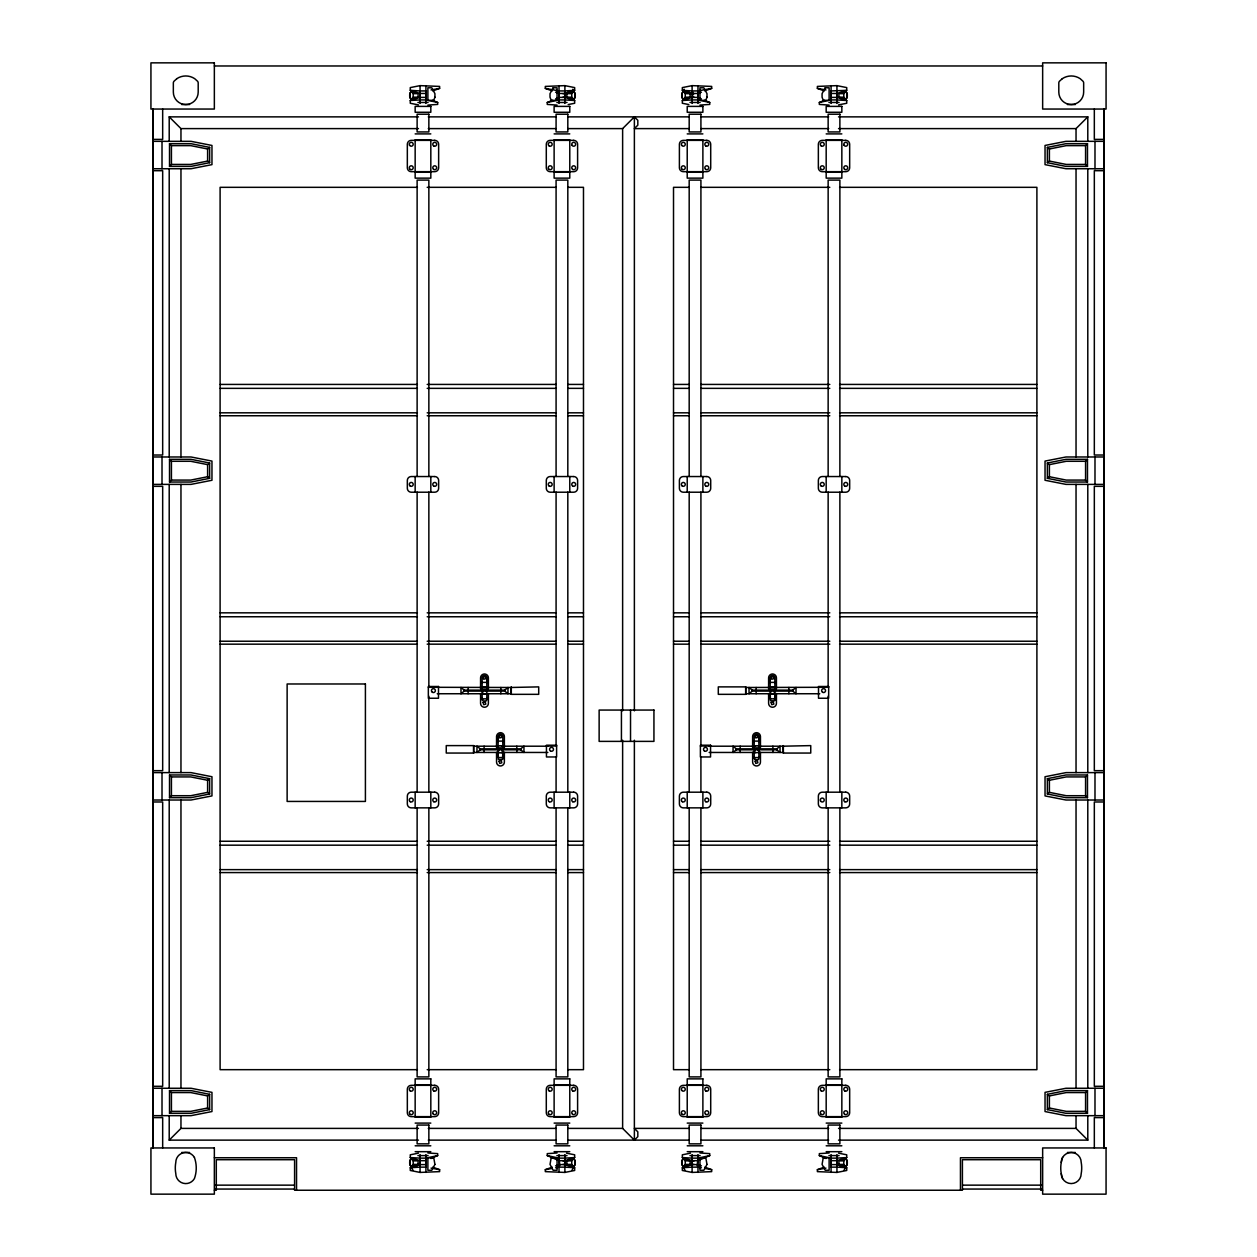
<?xml version="1.0" encoding="UTF-8"?>
<svg xmlns="http://www.w3.org/2000/svg" width="1257" height="1257" viewBox="0 0 1257 1257"><rect width="100%" height="100%" fill="white"/><g stroke="black" fill="none" stroke-linecap="round" stroke-linejoin="round"><path stroke-width="1.5" d="M418.471 1140.13L169.208 1140.13L169.208 1115.666M169.208 1088.263L169.208 800.018M169.208 772.615L169.208 484.385M169.208 456.982L169.208 168.737M169.208 141.334L169.208 116.87L418.471 116.87M486.836 698.436L486.538 700.793L483.112 701.076L482.138 698.436M483.112 691.099L482.138 694.147L486.836 693.738M482.122 690.124L482.122 687.076L486.82 687.076L486.82 690.124L486.82 677.884A2.341 2.341 0 0 0 484.479 675.543A2.341 2.341 0 0 0 482.122 677.884L482.122 682.787M486.82 682.787L486.82 677.884M498.102 752.456L499.092 749.816M502.816 741.504L502.816 736.602A2.341 2.341 0 0 0 500.459 734.261A2.341 2.341 0 0 0 498.118 736.602L498.118 748.842L498.118 745.794L502.816 745.794L502.816 748.842M498.102 750.79L498.4 759.511L502.517 759.511L502.8 752.864L498.102 752.864L498.102 757.562L502.8 757.562M502.8 752.456L501.826 749.816M502.816 746.202L502.816 741.096L498.118 741.096M758.898 757.154L758.6 759.511L755.174 759.794L754.2 757.154M755.174 749.816L754.2 752.864L758.898 752.456M754.184 748.842L754.184 745.794L758.882 745.794L758.882 748.842L758.882 736.602A2.341 2.341 0 0 0 756.541 734.261A2.341 2.341 0 0 0 754.184 736.602L754.184 741.504M758.882 741.504L758.882 736.602M770.164 693.738L771.154 691.099M774.878 682.787L774.878 677.884A2.341 2.341 0 0 0 772.521 675.543A2.341 2.341 0 0 0 770.18 677.884L770.18 690.124L770.18 687.076L774.878 687.076L774.878 690.124M770.164 692.073L770.462 700.793L774.579 700.793L774.862 694.147L770.164 694.147L770.164 698.845L774.862 698.845M774.862 693.738L773.888 691.099M774.878 687.485L774.878 682.378L770.18 682.378M418.424 104.881L410.269 103.263L410.269 100.513L420.058 99.931L420.058 90.928L410.269 90.331L410.269 87.597L420.058 85.633L439.62 86.419L439.62 88.383L432.769 90.928M557.055 105.085L547.266 104.425L547.266 102.477L559.019 99.931L559.019 90.928L545.318 88.383L545.318 86.419L564.896 85.633L574.669 87.597L574.669 90.331L564.896 93.474L559.019 93.474L555.594 92.201M574.669 90.331L564.896 90.928L564.896 99.931L574.669 100.513L574.669 103.263L568.148 104.567M688.852 104.567L682.331 103.263L682.331 100.513L692.104 99.931L692.89 92.688L692.104 90.928L682.331 90.331L682.331 87.597L692.104 85.633L711.682 86.419L711.682 88.383L704.831 90.928M711.682 88.383L697.981 90.928L697.981 99.931L709.734 102.477L709.734 104.425L699.945 105.085M829.117 105.085L819.328 104.425L819.328 102.477L831.081 99.931L831.081 90.928L846.731 90.331L846.731 87.597L836.942 85.633L817.38 86.419L817.38 88.383L824.231 90.928M836.942 90.928L836.942 99.931L846.731 100.513L846.731 103.263L838.576 104.881M432.769 1167.14L439.62 1169.686L439.62 1171.634L420.058 1172.42L410.269 1170.471L410.269 1167.722L420.058 1167.14L420.058 1158.137L410.269 1157.556L410.269 1154.806L418.424 1153.172M427.883 1152.983L437.672 1153.627L437.672 1155.592L425.919 1158.137L425.919 1167.14L420.058 1167.14M555.594 1167.769L559.019 1167.14L559.805 1165.38L559.019 1158.137L547.266 1155.592L547.266 1153.627L557.055 1152.983M566.514 1153.172L574.669 1154.806L574.669 1157.556L564.896 1158.137L564.896 1167.14L574.669 1167.722L574.669 1170.471L564.896 1172.42L545.318 1171.634L545.318 1169.686L552.169 1167.14M704.831 1167.14L711.682 1169.686L711.682 1171.634L692.104 1172.42L682.331 1170.471L682.331 1167.722L692.104 1167.14L692.104 1158.137L682.331 1157.556L682.331 1154.806L690.486 1153.172M699.945 1152.983L709.734 1153.627L709.734 1155.592L697.981 1158.137L697.195 1165.38L697.981 1167.14L701.406 1167.769M838.576 1153.172L846.731 1154.806L846.731 1157.556L836.942 1158.137L836.942 1167.14L846.731 1167.722L846.731 1170.471L836.942 1172.42L817.38 1171.634L817.38 1169.686L824.231 1167.14M411.4 90.724L409.876 93.662L409.876 97.182L411.51 100.324L418.094 97.182L418.094 93.662L413.207 93.662L411.055 91.415A6.379 6.379 0 0 0 411.055 99.444L418.094 97.182L413.207 97.182L411.055 99.444M684.232 89.263L681.938 93.662L681.938 97.182L683.557 100.324L690.156 97.182L690.156 93.662L687.579 90.724M572.014 1170.267L575.062 1164.406L575.062 1160.871L573.443 1157.744L566.844 1160.871L566.844 1164.406M844.076 1170.267L847.124 1164.406L847.124 1160.871L845.49 1157.744L840.556 1160.101M510.908 687.485L538.703 686.888L538.703 694.335L511.3 694.335L510.908 687.485L428.338 687.28M473.638 753.053L473.638 745.605L446.251 745.605L446.251 753.053L473.638 753.053L473.638 745.605M745.7 694.335L745.7 686.888L718.297 686.888L718.297 694.335L745.7 694.335L745.7 686.888M782.97 746.202L810.749 745.605L810.749 753.053L783.362 753.053L782.97 746.202L758.442 746.202M572.768 89.263L575.062 93.662L575.062 97.182L573.443 100.324L566.844 97.182L566.844 93.662L569.421 90.724M415.517 1167.329L418.094 1164.406L418.094 1160.871L413.207 1160.871L411.055 1158.624A6.379 6.379 0 0 0 411.055 1166.653L418.094 1164.406L413.207 1164.406L411.055 1166.653M573.899 99.444L571.746 97.182L571.746 93.662L573.899 91.415A6.379 6.379 0 0 1 573.899 99.444L566.844 97.182M683.101 99.444L685.254 97.182L685.254 93.662L683.101 91.415A6.379 6.379 0 0 0 683.101 99.444L690.156 97.182M843.793 93.662L845.945 91.415A6.379 6.379 0 0 1 845.945 99.444L838.906 97.182L838.906 93.662L843.793 93.662L843.793 97.182L845.945 99.444M573.899 1166.653L571.746 1164.406L571.746 1160.871L573.899 1158.624A6.379 6.379 0 0 1 573.899 1166.653L568.604 1164.956M683.101 1166.653L685.254 1164.406L685.254 1160.871L683.101 1158.624A6.379 6.379 0 0 0 683.101 1166.653L688.396 1164.956M843.793 1160.871L845.945 1158.624A6.379 6.379 0 0 1 845.945 1166.653L838.906 1164.406L838.906 1160.871L843.793 1160.871L843.793 1164.406L845.945 1166.653M169.522 166.395L171.423 164.431L171.423 145.639L169.522 143.691L191.017 143.691L209.636 147.383L209.636 162.687L191.017 166.395L169.522 166.395L169.522 143.691M169.522 482.028L171.423 480.08L171.423 461.288L169.522 459.324L191.017 459.324L209.636 463.016L209.636 478.336L191.017 482.028L169.522 482.028L169.522 459.324M169.522 797.676L171.423 795.712L171.423 776.92L169.522 774.972L191.017 774.972L209.636 778.664L209.636 793.984L191.017 797.676L169.522 797.676L169.522 774.972M1087.478 166.395L1085.577 164.431L1085.577 145.639L1087.478 143.691L1065.983 143.691L1047.364 147.383L1047.364 162.687L1065.983 166.395L1087.478 166.395L1087.478 143.691M169.522 1113.309L171.423 1111.361L171.423 1092.569L169.522 1090.605L191.017 1090.605L209.636 1094.313L209.636 1109.617L191.017 1113.309L169.522 1113.309L169.522 1090.605M1087.478 482.028L1085.577 480.08L1085.577 461.288L1087.478 459.324L1065.983 459.324L1047.364 463.016L1047.364 478.336L1065.983 482.028L1087.478 482.028L1087.478 459.324M1087.478 797.676L1085.577 795.712L1085.577 776.92L1087.478 774.972L1065.983 774.972L1047.364 778.664L1047.364 793.984L1065.983 797.676L1087.478 797.676L1087.478 774.972M1087.478 1113.309L1085.577 1111.361L1085.577 1092.569L1087.478 1090.605L1065.983 1090.605L1047.364 1094.313L1047.364 1109.617L1065.983 1113.309L1087.478 1113.309L1087.478 1090.605M425.919 97.386L420.058 97.386L410.269 100.513M622.624 710.833L622.624 128.607L634.376 116.87L637.818 120.311L637.818 125.166L634.376 128.607L689.339 128.607M831.081 93.474L836.942 93.474L846.731 90.331M1076.039 141.334L1076.039 128.607L1087.792 116.87L838.513 116.87M169.208 1140.13L180.961 1128.393L418.471 1128.393M425.919 1164.595L420.058 1164.595L410.269 1167.722M622.624 740.232L622.624 1128.393L634.376 1140.13L637.818 1136.689L637.818 1131.834L634.376 1128.393L689.339 1128.393M831.081 1160.682L836.942 1160.682L846.731 1157.556M464.21 691.099L460.989 693.738L460.989 687.485L464.21 690.124L504.748 690.124L507.969 687.485L507.969 693.738L504.748 691.099L464.21 691.099L464.21 690.124M480.19 749.816L476.969 752.456L476.969 746.202L480.19 748.842L520.728 748.842L523.949 746.202L523.949 752.456L520.728 749.816L480.19 749.816L480.19 748.842M752.252 691.099L749.031 693.738L749.031 687.485L752.252 690.124L792.79 690.124L796.011 687.485L796.011 693.738L792.79 691.099L752.252 691.099L752.252 690.124M736.272 749.816L733.051 752.456L733.051 746.202L736.272 748.842L776.81 748.842L780.031 746.202L780.031 752.456L776.81 749.816L736.272 749.816L736.272 748.842M171.423 145.639L190.765 145.639L207.609 148.986L209.636 147.383M171.423 461.288L190.765 461.288L207.609 464.634L209.636 463.016M171.423 776.92L190.765 776.92L207.609 780.267L209.636 778.664M1047.364 162.687L1049.391 161.085L1066.235 164.431L1085.577 164.431M171.423 1092.569L190.765 1092.569L207.609 1095.915L209.636 1094.313M1047.364 478.336L1049.391 476.733L1066.235 480.08L1085.577 480.08M1047.364 793.984L1049.391 792.366L1066.235 795.712L1085.577 795.712M1047.364 1109.617L1049.391 1108.014L1066.235 1111.361L1085.577 1111.361M547.266 102.477L552.31 100.293M555.657 98.832L559.019 97.386L564.896 97.386L574.669 100.513M819.328 102.477L824.372 100.293M430.962 1158.498L437.672 1155.592M709.734 1155.592L697.981 1160.682L692.104 1160.682L682.331 1157.556M701.406 92.201L697.981 93.474L692.104 93.474L682.331 90.331M555.594 1165.868L559.019 1164.595L564.896 1164.595L574.669 1167.722M566.844 93.662L573.899 91.415M682.331 100.513L692.104 97.386L697.981 97.386L701.343 98.832M840.666 93.097L845.945 91.415M574.669 1157.556L564.896 1160.682L559.019 1160.682L547.266 1155.592M566.844 1160.871L573.899 1158.624M682.331 1167.722L692.104 1164.595L697.981 1164.595L701.406 1165.868M840.666 1160.305L845.945 1158.624M209.636 162.687L207.609 161.085L190.765 164.431L171.423 164.431M1047.364 147.383L1049.391 148.986L1066.235 145.639L1085.577 145.639M209.636 478.336L207.609 476.733L190.765 480.08L171.423 480.08M1047.364 463.016L1049.391 464.634L1066.235 461.288L1085.577 461.288M209.636 793.984L207.609 792.366L190.765 795.712L171.423 795.712M1047.364 778.664L1049.391 780.267L1066.235 776.92L1085.577 776.92M209.636 1109.617L207.609 1108.014L190.765 1111.361L171.423 1111.361M1047.364 1094.313L1049.391 1095.915L1066.235 1092.569L1085.577 1092.569M431.057 89.97L439.62 88.383M545.318 1169.686L552.169 1168.413M817.38 1169.686L825.943 1168.099M427.883 105.085L437.672 104.425L437.672 102.477L432.628 100.293M829.117 1152.983L819.328 1153.627L819.328 1155.592L826.038 1158.498M214.35 65.977L1042.65 65.977M420.058 90.928L425.919 90.928L425.919 99.931L437.672 102.477M559.019 90.928L564.896 90.928M692.104 90.928L697.981 90.928M562.932 93.662L571.746 93.662M685.254 93.662L694.068 93.662M562.932 97.182L571.746 97.182M685.254 97.182L694.068 97.182M843.793 97.182L838.906 97.182L845.49 100.324L847.124 97.182L847.124 93.662L845.6 90.724M420.058 99.931L425.919 99.931M559.019 99.931L564.896 99.931M692.104 99.931L697.981 99.931M831.081 99.931L836.942 99.931M417.905 102.477L428.071 102.477M556.867 102.477L567.033 102.477M689.967 102.477L700.133 102.477M828.929 102.477L839.095 102.477M181.684 104.535L189.556 104.535M1067.444 104.535L1075.316 104.535M428.291 116.87L555.861 116.87M567.645 116.87L689.339 116.87M701.107 116.87L828.693 116.87M169.208 116.87L180.961 128.607L418.471 128.607M428.291 128.607L555.893 128.607M567.661 128.607L622.624 128.607M701.107 128.607L828.709 128.607M838.529 128.607L1076.039 128.607M415.156 133.902L430.821 133.902M554.117 133.902L569.782 133.902M687.218 133.902L702.883 133.902M826.179 133.902L841.844 133.902M152.883 139.386L162.672 139.386L162.672 109.045M1104.117 139.386L1094.328 139.386L1094.328 109.045M415.156 139.778L430.821 139.778M554.117 139.778L569.782 139.778M687.218 139.778L702.883 139.778M826.179 139.778L841.844 139.778M152.883 141.334L191.017 141.334L211.962 145.451L211.962 164.636L191.017 168.737L152.883 168.737M1104.117 141.334L1065.983 141.334L1045.038 145.451L1045.038 164.636L1065.983 168.737L1104.117 168.737M152.883 170.701L162.672 170.701L162.672 455.018L152.883 455.018M1104.117 170.701L1094.328 170.701L1094.328 455.018L1104.117 455.018M417.418 187.324L220.101 187.324L220.101 1069.676L417.418 1069.676M427.191 187.324L556.128 187.324M567.85 187.324L583.484 187.324L583.484 1069.676L567.85 1069.676M689.15 187.324L673.516 187.324L673.516 1069.676L689.15 1069.676M700.872 187.324L829.809 187.324M839.582 187.324L1036.899 187.324L1036.899 1069.676L839.582 1069.676M220.101 384.422L417.418 384.422M427.191 384.422L556.128 384.422M567.85 384.422L583.484 384.422M673.516 384.422L689.15 384.422M700.872 384.422L829.809 384.422M839.582 384.422L1036.899 384.422M220.101 388.35L417.418 388.35M427.191 388.35L556.128 388.35M567.85 388.35L583.484 388.35M673.516 388.35L689.15 388.35M700.872 388.35L829.809 388.35M839.582 388.35L1036.899 388.35M220.101 412.815L417.418 412.815M427.191 412.815L556.128 412.815M567.85 412.815L583.484 412.815M673.516 412.815L689.15 412.815M700.872 412.815L829.809 412.815M839.582 412.815L1036.899 412.815M220.101 415.753L417.418 415.753M427.191 415.753L556.128 415.753M567.85 415.753L583.484 415.753M673.516 415.753L689.15 415.753M700.872 415.753L829.809 415.753M839.582 415.753L1036.899 415.753M152.883 456.982L191.017 456.982L211.962 461.083L211.962 480.268L191.017 484.385L152.883 484.385M1104.117 456.982L1065.983 456.982L1045.038 461.083L1045.038 480.268L1065.983 484.385L1104.117 484.385M152.883 486.333L162.672 486.333L162.672 770.667L152.883 770.667M1104.117 486.333L1094.328 486.333L1094.328 770.667L1104.117 770.667M220.101 612.835L417.418 612.835M427.191 612.835L556.128 612.835M567.85 612.835L583.484 612.835M673.516 612.835L689.15 612.835M700.872 612.835L829.809 612.835M839.582 612.835L1036.899 612.835M220.101 616.763L417.418 616.763M427.191 616.763L556.128 616.763M567.85 616.763L583.484 616.763M673.516 616.763L689.15 616.763M700.872 616.763L829.809 616.763M839.582 616.763L1036.899 616.763M220.101 641.227L417.418 641.227M427.191 641.227L556.128 641.227M567.85 641.227L583.484 641.227M673.516 641.227L689.15 641.227M700.872 641.227L829.809 641.227M839.582 641.227L1036.899 641.227M220.101 644.165L417.418 644.165M427.191 644.165L556.128 644.165M567.85 644.165L583.484 644.165M673.516 644.165L689.15 644.165M700.872 644.165L829.809 644.165M839.582 644.165L1036.899 644.165M486.82 682.378L482.122 682.378L482.122 687.485M746.092 687.485L828.662 687.28M482.122 689.15L486.82 689.15M770.18 689.15L774.878 689.15M437.232 693.738L510.908 693.738M746.092 693.738L819.768 693.738M482.138 698.845L486.836 698.845L486.836 692.073L485.846 691.099M758.882 741.096L754.184 741.096L754.184 746.202M546.449 745.998L556.6 745.998M700.4 745.998L710.551 745.998M474.03 746.202L498.558 746.202M501.417 746.202L547.848 746.202M709.152 746.202L755.583 746.202M498.118 747.868L502.816 747.868M754.184 747.868L758.882 747.868M474.03 752.456L498.558 752.456M501.417 752.456L547.848 752.456M709.152 752.456L755.583 752.456M758.442 752.456L782.97 752.456M754.2 757.562L758.898 757.562L758.898 750.79L757.908 749.816M152.883 772.615L191.017 772.615L211.962 776.732L211.962 795.917L191.017 800.018L152.883 800.018M1104.117 772.615L1065.983 772.615L1045.038 776.732L1045.038 795.917L1065.983 800.018L1104.117 800.018M152.883 801.982L162.672 801.982L162.672 1086.299L152.883 1086.299M1104.117 801.982L1094.328 801.982L1094.328 1086.299L1104.117 1086.299M220.101 841.247L417.418 841.247M427.191 841.247L556.128 841.247M567.85 841.247L583.484 841.247M673.516 841.247L689.15 841.247M700.872 841.247L829.809 841.247M839.582 841.247L1036.899 841.247M220.101 845.175L417.418 845.175M427.191 845.175L556.128 845.175M567.85 845.175L583.484 845.175M673.516 845.175L689.15 845.175M700.872 845.175L829.809 845.175M839.582 845.175L1036.899 845.175M220.101 869.64L417.418 869.64M427.191 869.64L556.128 869.64M567.85 869.64L583.484 869.64M673.516 869.64L689.15 869.64M700.872 869.64L829.809 869.64M839.582 869.64L1036.899 869.64M220.101 872.578L417.418 872.578M427.191 872.578L556.128 872.578M567.85 872.578L583.484 872.578M673.516 872.578L689.15 872.578M700.872 872.578L829.809 872.578M839.582 872.578L1036.899 872.578M427.191 1069.676L556.128 1069.676M700.872 1069.676L829.809 1069.676M152.883 1088.263L191.017 1088.263L211.962 1092.364L211.962 1111.549L191.017 1115.666L152.883 1115.666M1104.117 1088.263L1065.983 1088.263L1045.038 1092.364L1045.038 1111.549L1065.983 1115.666L1104.117 1115.666M415.156 1117.222L430.821 1117.222M554.117 1117.222L569.782 1117.222M687.218 1117.222L702.883 1117.222M826.179 1117.222L841.844 1117.222M152.883 1117.614L162.672 1117.614L162.672 1147.955M1104.117 1117.614L1094.328 1117.614L1094.328 1147.955M415.156 1123.098L430.821 1123.098M554.117 1123.098L569.782 1123.098M687.218 1123.098L702.883 1123.098M826.179 1123.098L841.844 1123.098M428.291 1128.393L555.893 1128.393M567.661 1128.393L622.624 1128.393M701.107 1128.393L828.709 1128.393M838.529 1128.393L1076.039 1128.393L1087.792 1140.13L838.513 1140.13M428.291 1140.13L555.861 1140.13M567.645 1140.13L689.339 1140.13M701.107 1140.13L828.693 1140.13M415.156 1145.803L430.821 1145.803M554.117 1145.803L569.782 1145.803M687.218 1145.803L702.883 1145.803M826.179 1145.803L841.844 1145.803M415.156 1151.679L430.821 1151.679M554.117 1151.679L569.782 1151.679M687.218 1151.679L702.883 1151.679M826.179 1151.679L841.844 1151.679M181.684 1152.465L189.556 1152.465M1067.444 1152.465L1075.316 1152.465M417.905 1155.592L428.071 1155.592M556.867 1155.592L567.033 1155.592M689.967 1155.592L700.133 1155.592M828.929 1155.592L839.095 1155.592M214.35 1157.744L296.542 1157.744L296.542 1190.238M1042.65 1157.744L960.458 1157.744L960.458 1190.238M420.058 1158.137L425.919 1158.137M559.019 1158.137L564.896 1158.137M692.104 1158.137L697.981 1158.137M819.328 1155.592L831.081 1158.137L836.942 1158.137M562.932 1160.871L571.746 1160.871M685.254 1160.871L694.068 1160.871M562.932 1164.406L571.746 1164.406M685.254 1164.406L694.068 1164.406M843.793 1164.406L838.906 1164.406L841.483 1167.329M559.019 1167.14L564.896 1167.14M692.104 1167.14L697.981 1167.14M836.942 1167.14L831.081 1167.14L831.081 1158.137M215.623 1185.147L294.075 1185.147M962.925 1185.147L1041.377 1185.147M215.607 1189.059L294.075 1189.059M962.925 1189.059L1041.393 1189.059M214.35 1190.238L216.298 1190.238L216.298 1159.708L294.594 1159.708L294.594 1190.238L962.406 1190.238L962.406 1159.708L1040.702 1159.708L1040.702 1190.238L1042.65 1190.238M817.38 88.383L825.943 89.97M704.831 1168.413L711.682 1169.686M431.057 1168.099L439.62 1169.686M846.731 100.513L836.942 97.386L831.081 97.386M683.101 91.415L690.156 93.662M410.269 90.331L420.058 93.474L425.919 93.474M411.055 91.415L416.334 93.097M846.731 1167.722L836.942 1164.595L831.081 1164.595M683.101 1158.624L690.156 1160.871L690.156 1164.406M410.269 1157.556L420.058 1160.682L425.919 1160.682M411.055 1158.624L416.334 1160.305M545.318 88.383L552.169 90.928M704.69 100.293L709.734 102.477M690.156 1160.871L683.557 1157.744L681.938 1160.871L681.938 1164.406L684.986 1170.267M416.444 1160.101L411.51 1157.744L409.876 1160.871L409.876 1164.406L412.925 1170.267M1094.988 141.334L1094.988 168.737M1094.988 456.982L1094.988 484.385M1094.988 772.615L1094.988 800.018M1094.988 1088.263L1094.988 1115.666M1087.792 116.87L1087.792 141.334M1087.792 168.737L1087.792 456.982M1087.792 484.385L1087.792 772.615M1087.792 800.018L1087.792 1088.263M1087.792 1115.666L1087.792 1140.13M1076.039 168.737L1076.039 456.982M1076.039 484.385L1076.039 772.615M1076.039 800.018L1076.039 1088.263M1076.039 1115.666L1076.039 1128.393M1049.391 148.986L1049.391 161.085M1049.391 464.634L1049.391 476.733M1049.391 780.267L1049.391 792.366M1049.391 1095.915L1049.391 1108.014M841.844 140.36L841.844 171.675M841.844 476.544L841.844 492.21M841.844 792.193L841.844 807.858M841.844 1085.325L841.844 1116.64M839.88 476.419L839.88 180.097L828.143 180.097L828.143 476.419M839.88 492.115L839.88 792.366M839.88 808.062L839.88 1076.903L828.143 1076.903L828.143 808.062M836.942 85.633L836.942 103.451M836.942 1154.617L836.942 1172.42M831.081 85.633L831.081 103.451M831.081 1154.617L831.081 1172.42M828.143 492.115L828.143 686.385M828.143 696.205L828.143 792.366M826.179 140.36L826.179 171.675M826.179 476.544L826.179 492.21M826.179 792.193L826.179 807.858M826.179 1085.325L826.179 1116.64M792.79 690.124L792.79 691.099M788.877 687.485L788.877 690.124M788.877 691.099L788.877 693.738M783.362 745.605L783.362 753.053M776.81 748.842L776.81 749.816M776.433 688.915L776.433 677.884A3.912 3.912 0 0 0 772.521 673.972A3.912 3.912 0 0 0 768.608 677.884L768.608 688.915M776.433 693.55L776.433 703.339A3.912 3.912 0 0 1 772.521 707.251A3.912 3.912 0 0 1 768.608 703.339L768.608 693.55M774.862 692.073L774.862 700.102M772.898 746.202L772.898 748.842M772.898 749.816L772.898 752.456M770.18 677.884L770.18 682.787M760.454 747.632L760.454 736.602A3.912 3.912 0 0 0 756.541 732.69A3.912 3.912 0 0 0 752.629 736.602L752.629 747.632M760.454 752.267L760.454 762.056A3.912 3.912 0 0 1 756.541 765.969A3.912 3.912 0 0 1 752.629 762.056L752.629 752.267M756.148 687.485L756.148 690.124M756.148 691.099L756.148 693.738M754.2 750.79L754.2 758.819M740.184 746.202L740.184 748.842M740.184 749.816L740.184 752.456M702.883 140.36L702.883 171.675M702.883 476.544L702.883 492.21M702.883 792.193L702.883 807.858M702.883 1085.325L702.883 1116.64M700.919 476.419L700.919 180.097L689.182 180.097L689.182 476.419M700.919 492.115L700.919 745.26M700.919 757.044L700.919 792.366M700.919 808.062L700.919 1076.903L689.182 1076.903L689.182 808.062M697.981 85.633L697.981 103.451M697.981 1154.617L697.981 1172.42M692.104 85.633L692.104 103.451M692.104 1154.617L692.104 1172.42M689.182 492.115L689.182 792.366M687.218 140.36L687.218 171.675M687.218 476.544L687.218 492.21M687.218 792.193L687.218 807.858M687.218 1085.325L687.218 1116.64M634.376 116.87L634.376 710.833M634.376 740.232L634.376 1140.13M630.527 710.064L630.527 741.379M621.429 710.064L621.429 741.379M569.782 140.36L569.782 171.675M569.782 476.544L569.782 492.21M569.782 792.193L569.782 807.858M569.782 1085.325L569.782 1116.64M567.818 476.419L567.818 180.097L556.081 180.097L556.081 476.419M567.818 492.115L567.818 792.366M567.818 808.062L567.818 1076.903L556.081 1076.903L556.081 808.062M564.896 85.633L564.896 103.451M564.896 1154.617L564.896 1172.42M559.019 85.633L559.019 103.451M559.019 1154.617L559.019 1172.42M556.081 492.115L556.081 745.26M556.081 757.044L556.081 792.366M554.117 140.36L554.117 171.675M554.117 476.544L554.117 492.21M554.117 792.193L554.117 807.858M554.117 1085.325L554.117 1116.64M520.728 748.842L520.728 749.816M516.816 746.202L516.816 748.842M516.816 749.816L516.816 752.456M511.3 686.888L511.3 694.335M504.748 690.124L504.748 691.099M504.371 747.632L504.371 736.602A3.912 3.912 0 0 0 500.459 732.69A3.912 3.912 0 0 0 496.546 736.602L496.546 747.632M504.371 752.267L504.371 762.056A3.912 3.912 0 0 1 500.459 765.969A3.912 3.912 0 0 1 496.546 762.056L496.546 752.267M502.8 750.79L502.8 758.819M500.852 687.485L500.852 690.124M500.852 691.099L500.852 693.738M498.118 736.602L498.118 741.504M488.392 688.915L488.392 677.884A3.912 3.912 0 0 0 484.479 673.972A3.912 3.912 0 0 0 480.567 677.884L480.567 688.915M488.392 693.55L488.392 703.339A3.912 3.912 0 0 1 484.479 707.251A3.912 3.912 0 0 1 480.567 703.339L480.567 693.55M484.102 746.202L484.102 748.842M484.102 749.816L484.102 752.456M482.138 692.073L482.138 700.102M468.123 687.485L468.123 690.124M468.123 691.099L468.123 693.738M430.821 140.36L430.821 171.675M430.821 476.544L430.821 492.21M430.821 792.193L430.821 807.858M430.821 1085.325L430.821 1116.64M428.857 476.419L428.857 180.097L417.12 180.097L417.12 476.419M428.857 492.115L428.857 686.385M428.857 696.205L428.857 792.366M428.857 808.062L428.857 1076.903L417.12 1076.903L417.12 808.062M425.919 85.633L425.919 103.451M425.919 1154.617L425.919 1172.42M420.058 85.633L420.058 103.451M420.058 1154.617L420.058 1172.42M417.12 492.115L417.12 792.366M415.156 140.36L415.156 171.675M415.156 476.544L415.156 492.21M415.156 792.193L415.156 807.858M415.156 1085.325L415.156 1116.64M413.207 93.662L413.207 97.182M413.207 1160.871L413.207 1164.406M207.609 148.986L207.609 161.085M207.609 464.634L207.609 476.733M207.609 780.267L207.609 792.366M207.609 1095.915L207.609 1108.014M180.961 128.607L180.961 141.334M180.961 168.737L180.961 456.982M180.961 484.385L180.961 772.615M180.961 800.018L180.961 1088.263M180.961 1115.666L180.961 1128.393M162.012 141.334L162.012 168.737M162.012 456.982L162.012 484.385M162.012 772.615L162.012 800.018M162.012 1088.263L162.012 1115.666M1061.254 1173.598A9.977 9.977 0 0 0 1071.231 1183.575A9.977 9.977 0 0 0 1081.209 1173.598A31.299 31.299 0 0 0 1081.209 1162.442A9.977 9.977 0 0 0 1071.231 1152.465A9.977 9.977 0 0 0 1061.254 1162.442M1062.589 1178.595A31.299 31.299 0 0 1 1062.589 1157.446M152.883 109.045L152.883 1147.955L152.883 109.045M1104.117 109.045L1104.117 1147.955L1104.117 109.045M483.128 677.099L483.694 679.251L485.83 678.67L485.265 676.533L483.128 677.099M483.128 702.553L483.694 704.69L485.83 704.109L485.265 701.972L483.128 702.553M499.108 735.816L499.673 737.969L501.81 737.388L501.244 735.251L499.108 735.816M499.108 761.271L499.673 763.408L501.81 762.826L501.244 760.689L499.108 761.271M755.19 735.816L755.756 737.969L757.892 737.388L757.327 735.251L755.19 735.816M771.17 677.099L771.735 679.251L773.872 678.67L773.306 676.533L771.17 677.099M755.19 761.271L755.756 763.408L757.892 762.826L757.327 760.689L755.19 761.271M771.17 702.553L771.735 704.69L773.872 704.109L773.306 701.972L771.17 702.553M434.922 97.182L433.759 100.324L427.883 100.324L427.883 87.786L431.795 87.786L434.922 93.662L434.922 97.182M706.984 97.182L705.806 100.324L699.945 100.324L699.945 87.786L703.857 87.786L706.984 93.662L706.984 97.182M551.195 1157.744L550.016 1164.406L553.143 1170.267L557.055 1170.267L557.055 1157.744L551.195 1157.744M823.241 1157.744L822.078 1164.406L825.205 1170.267L829.117 1170.267L829.117 1157.744L823.241 1157.744M553.143 87.786L550.016 93.662L550.016 97.182L551.195 100.324L557.055 100.324L557.055 87.786L553.143 87.786M825.205 87.786L822.078 93.662L822.078 97.182L823.241 100.324L829.117 100.324L829.117 87.786L825.205 87.786M434.922 1164.406L431.795 1170.267L427.883 1170.267L427.883 1157.744L433.759 1157.744L434.922 1164.406M706.984 1164.406L703.857 1170.267L699.945 1170.267L699.945 1157.744L705.806 1157.744L706.984 1164.406M176.828 78.672L174.126 81.124A2.671 2.671 0 0 0 173.34 82.899L173.34 92.107A12.429 12.429 0 0 0 185.769 104.535A12.429 12.429 0 0 0 198.197 92.107L198.197 82.899A2.671 2.671 0 0 0 197.412 81.124L194.694 78.672A16.09 16.09 0 0 0 176.828 78.672M1062.306 78.672L1059.588 81.124A2.671 2.671 0 0 0 1058.803 82.899L1058.803 92.107A12.429 12.429 0 0 0 1071.231 104.535A12.429 12.429 0 0 0 1083.66 92.107L1083.66 82.899A2.671 2.671 0 0 0 1082.874 81.124L1080.172 78.672A16.09 16.09 0 0 0 1062.306 78.672M214.35 62.85L150.934 62.85L150.934 109.045L214.35 109.045L214.35 62.85M1106.066 62.85L1042.65 62.85L1042.65 109.045L1106.066 109.045L1106.066 62.85M430.821 106.389L415.156 106.389L415.156 112.266L430.821 112.266L430.821 106.389M569.782 106.389L554.117 106.389L554.117 112.266L569.782 112.266L569.782 106.389M702.883 106.389L687.218 106.389L687.218 112.266L702.883 112.266L702.883 106.389M841.844 106.389L826.179 106.389L826.179 112.266L841.844 112.266L841.844 106.389M428.857 114.214L417.12 114.214L417.12 131.938L428.857 131.938L428.857 114.214M567.818 114.214L556.081 114.214L556.081 131.938L567.818 131.938L567.818 114.214M700.919 114.214L689.182 114.214L689.182 131.938L700.919 131.938L700.919 114.214M839.88 114.214L828.143 114.214L828.143 131.938L839.88 131.938L839.88 114.214M434.733 140.36L411.243 140.36A3.912 3.912 0 0 0 407.331 144.272L407.331 167.762A3.912 3.912 0 0 0 411.243 171.675L434.733 171.675A3.912 3.912 0 0 0 438.646 167.762L438.646 144.272A3.912 3.912 0 0 0 434.733 140.36M573.695 140.36L550.205 140.36A3.912 3.912 0 0 0 546.292 144.272L546.292 167.762A3.912 3.912 0 0 0 550.205 171.675L573.695 171.675A3.912 3.912 0 0 0 577.607 167.762L577.607 144.272A3.912 3.912 0 0 0 573.695 140.36M706.795 140.36L683.305 140.36A3.912 3.912 0 0 0 679.393 144.272L679.393 167.762A3.912 3.912 0 0 0 683.305 171.675L706.795 171.675A3.912 3.912 0 0 0 710.708 167.762L710.708 144.272A3.912 3.912 0 0 0 706.795 140.36M845.757 140.36L822.267 140.36A3.912 3.912 0 0 0 818.354 144.272L818.354 167.762A3.912 3.912 0 0 0 822.267 171.675L845.757 171.675A3.912 3.912 0 0 0 849.669 167.762L849.669 144.272A3.912 3.912 0 0 0 845.757 140.36M430.821 172.256L415.156 172.256L415.156 178.133L430.821 178.133L430.821 172.256M569.782 172.256L554.117 172.256L554.117 178.133L569.782 178.133L569.782 172.256M702.883 172.256L687.218 172.256L687.218 178.133L702.883 178.133L702.883 172.256M841.844 172.256L826.179 172.256L826.179 178.133L841.844 178.133L841.844 172.256M434.733 476.544L411.243 476.544A3.912 3.912 0 0 0 407.331 480.473L407.331 488.297A3.912 3.912 0 0 0 411.243 492.21L434.733 492.21A3.912 3.912 0 0 0 438.646 488.297L438.646 480.473A3.912 3.912 0 0 0 434.733 476.544M573.695 476.544L550.205 476.544A3.912 3.912 0 0 0 546.292 480.473L546.292 488.297A3.912 3.912 0 0 0 550.205 492.21L573.695 492.21A3.912 3.912 0 0 0 577.607 488.297L577.607 480.473A3.912 3.912 0 0 0 573.695 476.544M706.795 476.544L683.305 476.544A3.912 3.912 0 0 0 679.393 480.473L679.393 488.297A3.912 3.912 0 0 0 683.305 492.21L706.795 492.21A3.912 3.912 0 0 0 710.708 488.297L710.708 480.473A3.912 3.912 0 0 0 706.795 476.544M845.757 476.544L822.267 476.544A3.912 3.912 0 0 0 818.354 480.473L818.354 488.297A3.912 3.912 0 0 0 822.267 492.21L845.757 492.21A3.912 3.912 0 0 0 849.669 488.297L849.669 480.473A3.912 3.912 0 0 0 845.757 476.544M365.41 683.981L287.13 683.981L287.13 801.432L365.41 801.432L365.41 683.981M438.489 686.495L428.338 686.495L428.338 698.248L438.489 698.248L438.489 686.495M828.662 686.495L818.511 686.495L818.511 698.248L828.662 698.248L828.662 686.495M653.939 710.064L599.133 710.064L599.133 741.379L653.939 741.379L653.939 710.064M556.6 745.212L546.449 745.212L546.449 756.965L556.6 756.965L556.6 745.212M710.551 745.212L700.4 745.212L700.4 756.965L710.551 756.965L710.551 745.212M434.733 792.193L411.243 792.193A3.912 3.912 0 0 0 407.331 796.105L407.331 803.93A3.912 3.912 0 0 0 411.243 807.858L434.733 807.858A3.912 3.912 0 0 0 438.646 803.93L438.646 796.105A3.912 3.912 0 0 0 434.733 792.193M573.695 792.193L550.205 792.193A3.912 3.912 0 0 0 546.292 796.105L546.292 803.93A3.912 3.912 0 0 0 550.205 807.858L573.695 807.858A3.912 3.912 0 0 0 577.607 803.93L577.607 796.105A3.912 3.912 0 0 0 573.695 792.193M706.795 792.193L683.305 792.193A3.912 3.912 0 0 0 679.393 796.105L679.393 803.93A3.912 3.912 0 0 0 683.305 807.858L706.795 807.858A3.912 3.912 0 0 0 710.708 803.93L710.708 796.105A3.912 3.912 0 0 0 706.795 792.193M845.757 792.193L822.267 792.193A3.912 3.912 0 0 0 818.354 796.105L818.354 803.93A3.912 3.912 0 0 0 822.267 807.858L845.757 807.858A3.912 3.912 0 0 0 849.669 803.93L849.669 796.105A3.912 3.912 0 0 0 845.757 792.193M430.821 1078.867L415.156 1078.867L415.156 1084.744L430.821 1084.744L430.821 1078.867M569.782 1078.867L554.117 1078.867L554.117 1084.744L569.782 1084.744L569.782 1078.867M702.883 1078.867L687.218 1078.867L687.218 1084.744L702.883 1084.744L702.883 1078.867M841.844 1078.867L826.179 1078.867L826.179 1084.744L841.844 1084.744L841.844 1078.867M434.733 1085.325L411.243 1085.325A3.912 3.912 0 0 0 407.331 1089.238L407.331 1112.728A3.912 3.912 0 0 0 411.243 1116.64L434.733 1116.64A3.912 3.912 0 0 0 438.646 1112.728L438.646 1089.238A3.912 3.912 0 0 0 434.733 1085.325M573.695 1085.325L550.205 1085.325A3.912 3.912 0 0 0 546.292 1089.238L546.292 1112.728A3.912 3.912 0 0 0 550.205 1116.64L573.695 1116.64A3.912 3.912 0 0 0 577.607 1112.728L577.607 1089.238A3.912 3.912 0 0 0 573.695 1085.325M706.795 1085.325L683.305 1085.325A3.912 3.912 0 0 0 679.393 1089.238L679.393 1112.728A3.912 3.912 0 0 0 683.305 1116.64L706.795 1116.64A3.912 3.912 0 0 0 710.708 1112.728L710.708 1089.238A3.912 3.912 0 0 0 706.795 1085.325M845.757 1085.325L822.267 1085.325A3.912 3.912 0 0 0 818.354 1089.238L818.354 1112.728A3.912 3.912 0 0 0 822.267 1116.64L845.757 1116.64A3.912 3.912 0 0 0 849.669 1112.728L849.669 1089.238A3.912 3.912 0 0 0 845.757 1085.325M428.857 1125.062L417.12 1125.062L417.12 1143.854L428.857 1143.854L428.857 1125.062M567.818 1125.062L556.081 1125.062L556.081 1143.854L567.818 1143.854L567.818 1125.062M700.919 1125.062L689.182 1125.062L689.182 1143.854L700.919 1143.854L700.919 1125.062M839.88 1125.062L828.143 1125.062L828.143 1143.854L839.88 1143.854L839.88 1125.062M214.35 1147.955L150.934 1147.955L150.934 1194.15L214.35 1194.15L214.35 1147.955M1106.066 1147.955L1042.65 1147.955L1042.65 1194.15L1106.066 1194.15L1106.066 1147.955M194.411 1157.446A9.977 9.977 0 0 0 175.791 1162.442A31.299 31.299 0 0 0 175.791 1173.598A9.977 9.977 0 0 0 194.411 1178.595A31.299 31.299 0 0 0 194.411 1157.446M821.292 145.969A1.964 1.964 0 0 0 824.231 144.272A1.964 1.964 0 0 0 821.292 142.575A1.964 1.964 0 0 0 821.292 145.969M821.292 169.459A1.964 1.964 0 0 0 824.231 167.762A1.964 1.964 0 0 0 821.292 166.065A1.964 1.964 0 0 0 821.292 169.459M844.783 169.459A1.964 1.964 0 0 0 847.721 167.762A1.964 1.964 0 0 0 844.783 166.065A1.964 1.964 0 0 0 844.783 169.459M844.06 145.246A1.964 1.964 0 0 0 847.454 145.246A1.964 1.964 0 0 0 845.757 142.308A1.964 1.964 0 0 0 844.06 145.246M821.292 1090.935A1.964 1.964 0 0 0 824.231 1089.238A1.964 1.964 0 0 0 821.292 1087.541A1.964 1.964 0 0 0 821.292 1090.935M821.292 1114.425A1.964 1.964 0 0 0 824.231 1112.728A1.964 1.964 0 0 0 821.292 1111.031A1.964 1.964 0 0 0 821.292 1114.425M844.783 1114.425A1.964 1.964 0 0 0 847.721 1112.728A1.964 1.964 0 0 0 844.783 1111.031A1.964 1.964 0 0 0 844.783 1114.425M844.783 1090.935A1.964 1.964 0 0 0 847.721 1089.238A1.964 1.964 0 0 0 844.783 1087.541A1.964 1.964 0 0 0 844.783 1090.935M844.783 801.715A1.964 1.964 0 0 0 847.721 800.018A1.964 1.964 0 0 0 844.783 798.321A1.964 1.964 0 0 0 844.783 801.715M820.57 801.008A1.964 1.964 0 0 0 823.963 801.008A1.964 1.964 0 0 0 822.267 798.069A1.964 1.964 0 0 0 820.57 801.008M844.783 486.082A1.964 1.964 0 0 0 847.721 484.385A1.964 1.964 0 0 0 844.783 482.688A1.964 1.964 0 0 0 844.783 486.082M821.292 486.082A1.964 1.964 0 0 0 824.231 484.385A1.964 1.964 0 0 0 821.292 482.688A1.964 1.964 0 0 0 821.292 486.082M822.612 692.308A1.964 1.964 0 0 0 825.55 690.612A1.964 1.964 0 0 0 822.612 688.915A1.964 1.964 0 0 0 822.612 692.308M705.806 145.969A1.964 1.964 0 0 0 708.744 144.272A1.964 1.964 0 0 0 705.806 142.575A1.964 1.964 0 0 0 705.806 145.969M705.806 169.459A1.964 1.964 0 0 0 708.744 167.762A1.964 1.964 0 0 0 705.806 166.065A1.964 1.964 0 0 0 705.806 169.459M682.331 169.459A1.964 1.964 0 0 0 685.254 167.762A1.964 1.964 0 0 0 682.331 166.065A1.964 1.964 0 0 0 682.331 169.459M681.608 145.246A1.964 1.964 0 0 0 685.002 145.246A1.964 1.964 0 0 0 683.305 142.308A1.964 1.964 0 0 0 681.608 145.246M705.806 1090.935A1.964 1.964 0 0 0 708.744 1089.238A1.964 1.964 0 0 0 705.806 1087.541A1.964 1.964 0 0 0 705.806 1090.935M705.806 1114.425A1.964 1.964 0 0 0 708.744 1112.728A1.964 1.964 0 0 0 705.806 1111.031A1.964 1.964 0 0 0 705.806 1114.425M682.331 1114.425A1.964 1.964 0 0 0 685.254 1112.728A1.964 1.964 0 0 0 682.331 1111.031A1.964 1.964 0 0 0 682.331 1114.425M681.608 1090.212A1.964 1.964 0 0 0 685.002 1090.212A1.964 1.964 0 0 0 683.305 1087.289A1.964 1.964 0 0 0 681.608 1090.212M682.331 801.715A1.964 1.964 0 0 0 685.254 800.018A1.964 1.964 0 0 0 682.331 798.321A1.964 1.964 0 0 0 682.331 801.715M705.806 801.715A1.964 1.964 0 0 0 708.744 800.018A1.964 1.964 0 0 0 705.806 798.321A1.964 1.964 0 0 0 705.806 801.715M682.331 486.082A1.964 1.964 0 0 0 685.254 484.385A1.964 1.964 0 0 0 682.331 482.688A1.964 1.964 0 0 0 682.331 486.082M705.806 486.082A1.964 1.964 0 0 0 708.744 484.385A1.964 1.964 0 0 0 705.806 482.688A1.964 1.964 0 0 0 705.806 486.082M704.486 751.026A1.964 1.964 0 0 0 707.424 749.329A1.964 1.964 0 0 0 704.486 747.632A1.964 1.964 0 0 0 704.486 751.026M550.55 751.026A1.964 1.964 0 0 0 553.489 749.329A1.964 1.964 0 0 0 550.55 747.632A1.964 1.964 0 0 0 550.55 751.026M432.424 692.308A1.964 1.964 0 0 0 435.362 690.612A1.964 1.964 0 0 0 432.424 688.915A1.964 1.964 0 0 0 432.424 692.308M433.759 145.969A1.964 1.964 0 0 0 436.682 144.272A1.964 1.964 0 0 0 433.759 142.575A1.964 1.964 0 0 0 433.759 145.969M433.759 169.459A1.964 1.964 0 0 0 436.682 167.762A1.964 1.964 0 0 0 433.759 166.065A1.964 1.964 0 0 0 433.759 169.459M410.269 169.459A1.964 1.964 0 0 0 413.207 167.762A1.964 1.964 0 0 0 410.269 166.065A1.964 1.964 0 0 0 410.269 169.459M409.546 145.246A1.964 1.964 0 0 0 412.94 145.246A1.964 1.964 0 0 0 411.243 142.308A1.964 1.964 0 0 0 409.546 145.246M433.759 1090.935A1.964 1.964 0 0 0 436.682 1089.238A1.964 1.964 0 0 0 433.759 1087.541A1.964 1.964 0 0 0 433.759 1090.935M433.037 1113.702A1.964 1.964 0 0 0 436.43 1113.702A1.964 1.964 0 0 0 434.733 1110.764A1.964 1.964 0 0 0 433.037 1113.702M410.269 1114.425A1.964 1.964 0 0 0 413.207 1112.728A1.964 1.964 0 0 0 410.269 1111.031A1.964 1.964 0 0 0 410.269 1114.425M410.269 1090.935A1.964 1.964 0 0 0 413.207 1089.238A1.964 1.964 0 0 0 410.269 1087.541A1.964 1.964 0 0 0 410.269 1090.935M410.269 801.715A1.964 1.964 0 0 0 413.207 800.018A1.964 1.964 0 0 0 410.269 798.321A1.964 1.964 0 0 0 410.269 801.715M433.759 801.715A1.964 1.964 0 0 0 436.682 800.018A1.964 1.964 0 0 0 433.759 798.321A1.964 1.964 0 0 0 433.759 801.715M410.269 486.082A1.964 1.964 0 0 0 413.207 484.385A1.964 1.964 0 0 0 410.269 482.688A1.964 1.964 0 0 0 410.269 486.082M433.759 486.082A1.964 1.964 0 0 0 436.682 484.385A1.964 1.964 0 0 0 433.759 482.688A1.964 1.964 0 0 0 433.759 486.082M549.23 145.969A1.964 1.964 0 0 0 552.169 144.272A1.964 1.964 0 0 0 549.23 142.575A1.964 1.964 0 0 0 549.23 145.969M548.508 168.737A1.964 1.964 0 0 0 551.902 168.737A1.964 1.964 0 0 0 550.205 165.798A1.964 1.964 0 0 0 548.508 168.737M572.721 169.459A1.964 1.964 0 0 0 575.659 167.762A1.964 1.964 0 0 0 572.721 166.065A1.964 1.964 0 0 0 572.721 169.459M571.998 145.246A1.964 1.964 0 0 0 575.392 145.246A1.964 1.964 0 0 0 573.695 142.308A1.964 1.964 0 0 0 571.998 145.246M549.23 1090.935A1.964 1.964 0 0 0 552.169 1089.238A1.964 1.964 0 0 0 549.23 1087.541A1.964 1.964 0 0 0 549.23 1090.935M549.23 1114.425A1.964 1.964 0 0 0 552.169 1112.728A1.964 1.964 0 0 0 549.23 1111.031A1.964 1.964 0 0 0 549.23 1114.425M572.721 1114.425A1.964 1.964 0 0 0 575.659 1112.728A1.964 1.964 0 0 0 572.721 1111.031A1.964 1.964 0 0 0 572.721 1114.425M572.721 1090.935A1.964 1.964 0 0 0 575.659 1089.238A1.964 1.964 0 0 0 572.721 1087.541A1.964 1.964 0 0 0 572.721 1090.935M572.721 801.715A1.964 1.964 0 0 0 575.659 800.018A1.964 1.964 0 0 0 572.721 798.321A1.964 1.964 0 0 0 572.721 801.715M549.23 801.715A1.964 1.964 0 0 0 552.169 800.018A1.964 1.964 0 0 0 549.23 798.321A1.964 1.964 0 0 0 549.23 801.715M572.721 486.082A1.964 1.964 0 0 0 575.659 484.385A1.964 1.964 0 0 0 572.721 482.688A1.964 1.964 0 0 0 572.721 486.082M549.23 486.082A1.964 1.964 0 0 0 552.169 484.385A1.964 1.964 0 0 0 549.23 482.688A1.964 1.964 0 0 0 549.23 486.082"/></g></svg>
